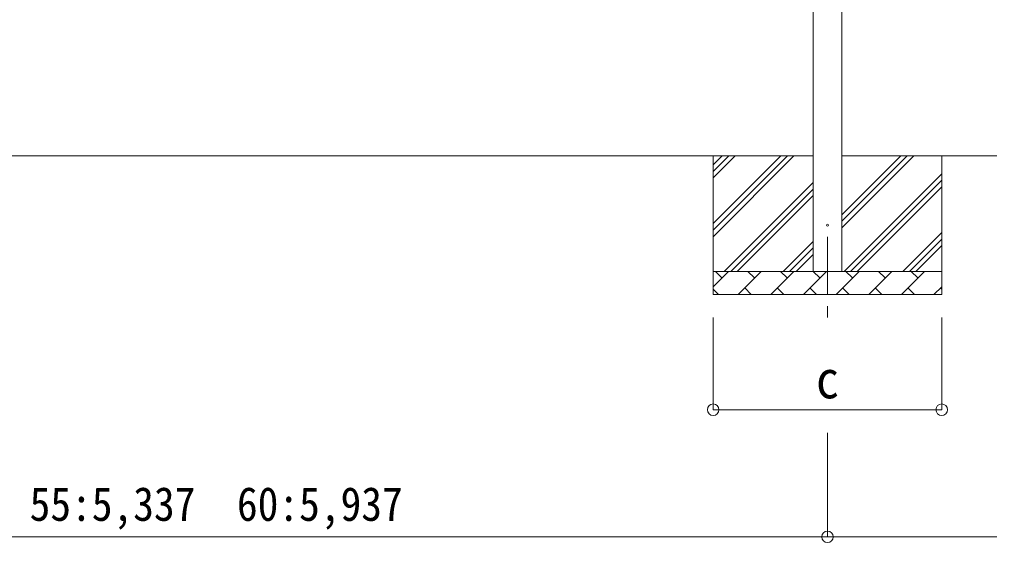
# Model space of a CAD drawing. Units: millimetres at full size, sheet at 1:50; details may follow other scales. Extents: x -14053 to 14053, y -9700 to 9700.
# Drawn here: x -9812 to -5610, y -3570 to -1305 of the extents above; entities that cross this region are included whole.
import ezdxf
from ezdxf.enums import TextEntityAlignment as Align

# ---------------------------------------------------------------- set-up
doc = ezdxf.new("R2010")
doc.units = ezdxf.units.MM
doc.header["$LTSCALE"] = 50
doc.header["$PDMODE"] = 32
doc.header["$PDSIZE"] = 50
doc.linetypes.add('CHAIN1', pattern=[8, 5, -1, 1, -1])
for name, color, linetype, lineweight in [('0-1_Defpoints', 7, 'CHAIN1', 9), ('0-2_TEXT1', 4, 'Continuous', 9), ('0-3_SHAPE', 7, 'Continuous', 9), ('0-8_TABLE1', 6, 'Continuous', 9)]:
    doc.layers.add(name, color=color, linetype=linetype, lineweight=lineweight)
doc.styles.add('ＭＳ ゴシック', font='')
doc.styles.get('ＭＳ ゴシック').set_extended_font_data('MS Gothic')

msp = doc.modelspace()

# ---------------------------------------------------------------- linework, layer by layer
at = {"layer": '0-1_Defpoints'}
msp.add_line((-6312.38, -2245.61), (-6312.38, -2594.61), dxfattribs=at)
at = {"layer": '0-2_TEXT1'}
for p, q in [((-6374.88, -2395.61), (-6374.88, 448.39)), ((-6249.88, 448.39), (-6249.88, -2395.61))]:
    msp.add_line(p, q, dxfattribs=at)
msp.add_circle((-6312.38, -2195.61), 4.5, dxfattribs=at)
at = {"layer": '0-3_SHAPE'}
for p, q in [((-6374.88, -1895.61), (-11586.38, -1895.61)), ((-6807.38, -1934.53), (-6768.46, -1895.61)), ((-6807.38, -1962.82), (-6740.17, -1895.61)), ((-6807.38, -1991.1), (-6711.89, -1895.61)), ((-6807.38, -2189.09), (-6513.9, -1895.61)), ((-6807.38, -2217.38), (-6485.61, -1895.61)), ((-6807.38, -2245.66), (-6457.33, -1895.61)), ((-6807.38, -1895.61), (-6807.38, -2495.61)), ((-6249.88, -2178.99), (-5966.5, -1895.61)), ((-6249.88, -2150.71), (-5994.78, -1895.61)), ((-6249.88, -2207.28), (-5938.21, -1895.61)), ((-1038.38, -1895.61), (-6249.88, -1895.61)), ((-5817.38, -1895.61), (-5817.38, -2495.61)), ((-6240.22, -2395.61), (-5817.38, -1972.77)), ((-6759.34, -2395.61), (-6374.88, -2011.15)), ((-6211.94, -2395.61), (-5817.38, -2001.05)), ((-6731.06, -2395.61), (-6374.88, -2039.43)), ((-6183.65, -2395.61), (-5817.38, -2029.34)), ((-6702.77, -2395.61), (-6374.88, -2067.72)), ((-6504.78, -2395.61), (-6374.88, -2265.71)), ((-5985.66, -2395.61), (-5817.38, -2227.33)), ((-5957.38, -2395.61), (-5817.38, -2255.61)), ((-6476.5, -2395.61), (-6374.88, -2293.99)), ((-5929.1, -2395.61), (-5817.38, -2283.89)), ((-6448.21, -2395.61), (-6374.88, -2322.28)), ((-6807.38, -2462.08), (-6740.91, -2395.61)), ((-6807.38, -2395.61), (-5817.38, -2395.61)), ((-6769.46, -2424.16), (-6798.02, -2395.61)), ((-6699.49, -2495.61), (-6599.49, -2395.61)), ((-6628.04, -2424.16), (-6656.59, -2395.61)), ((-6558.07, -2495.61), (-6458.07, -2395.61)), ((-6486.62, -2424.16), (-6515.17, -2395.61)), ((-6416.64, -2495.61), (-6316.64, -2395.61)), ((-6345.2, -2424.16), (-6373.75, -2395.61)), ((-6275.22, -2495.61), (-6175.22, -2395.61)), ((-6203.78, -2424.16), (-6232.33, -2395.61)), ((-6133.8, -2495.61), (-6033.8, -2395.61)), ((-6062.36, -2424.16), (-6090.91, -2395.61)), ((-5992.38, -2495.61), (-5892.38, -2395.61)), ((-5920.93, -2424.16), (-5949.49, -2395.61)), ((-6807.38, -2472.03), (-6783.8, -2495.61)), ((-6670.93, -2467.06), (-6642.38, -2495.61)), ((-6529.51, -2467.06), (-6500.96, -2495.61)), ((-6388.09, -2467.06), (-6359.54, -2495.61)), ((-6246.67, -2467.06), (-6218.12, -2495.61)), ((-6105.25, -2467.06), (-6076.7, -2495.61)), ((-5963.83, -2467.06), (-5935.27, -2495.61)), ((-5850.96, -2495.61), (-5817.38, -2462.03)), ((-5822.41, -2467.06), (-5817.38, -2472.08)), ((-5817.38, -2495.61), (-6807.38, -2495.61))]:
    msp.add_line(p, q, dxfattribs=at)
at = {"layer": '0-8_TABLE1'}
for p, q in [((-6807.38, -2994.61), (-6807.38, -2594.61)), ((-6312.38, -3544.61), (-975.88, -3544.61))]:
    msp.add_line(p, q, dxfattribs=at)
for points in [[(-6807.38, -2994.61), (-5817.38, -2994.61), (-5817.38, -2594.61)], [(-11648.88, -3544.61), (-6312.38, -3544.61), (-6312.38, -3094.61)]]:
    msp.add_lwpolyline(points, dxfattribs=at)
for p in [(-6807.38, -2994.61), (-5817.38, -2994.61), (-6312.38, -3544.61)]:
    msp.add_point(p, dxfattribs=at)

# ---------------------------------------------------------------- texts
at = {"layer": '0-8_TABLE1', "color": 7, "style": 'ＭＳ ゴシック', "width": 0.9}
for s, height, p in [('c', 165, (-6362.38, -2994.61)), ('55:5,337\u300060:5,937', 146.6, (-9768.13, -3519.61))]:
    msp.add_text(s, height=height, dxfattribs=at).set_placement(p, align=Align.BOTTOM_LEFT)

doc.saveas('drawing.dxf')
